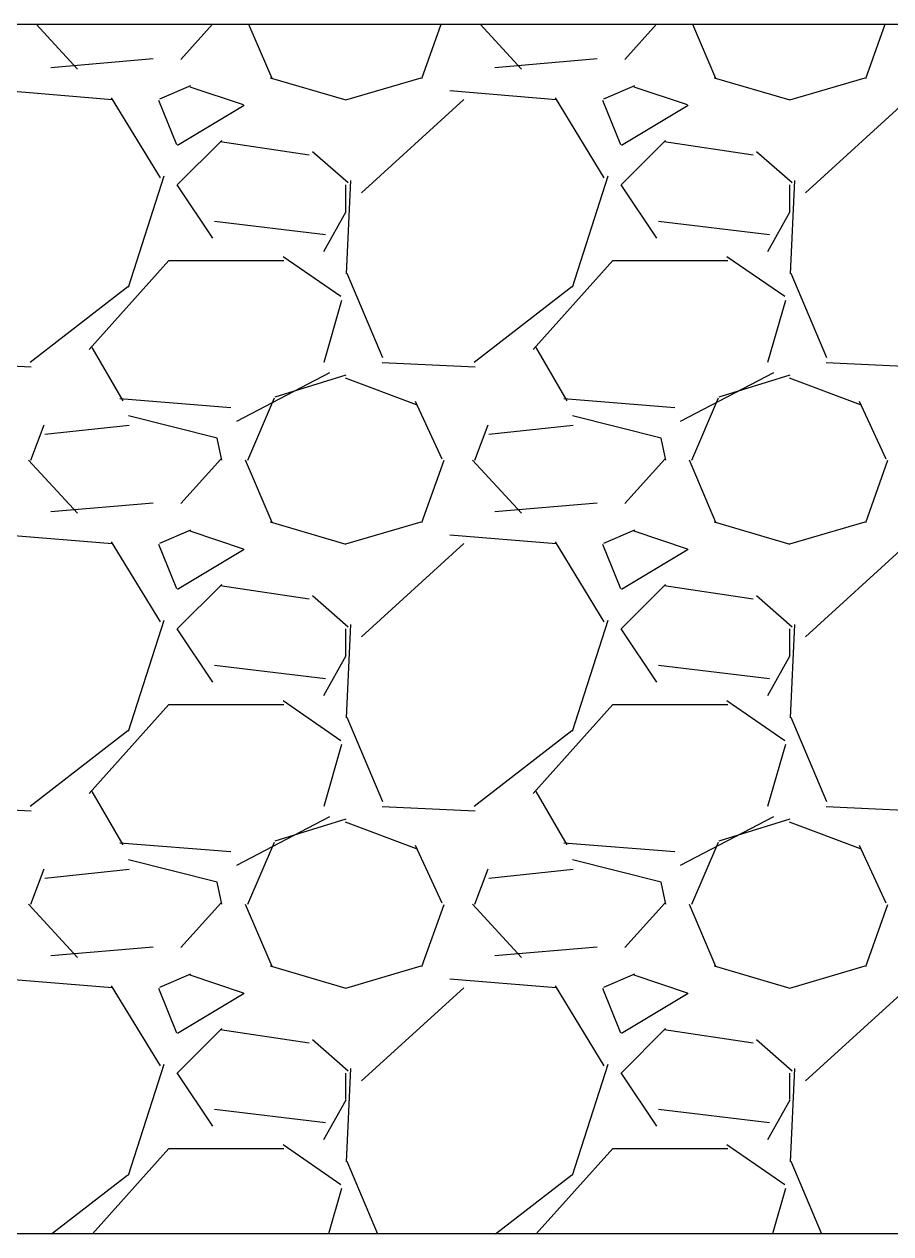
# Model space of a CAD drawing. Header units: millimetres. Extents: x 2762 to 3076, y 916 to 3305.
# Drawn here: x 2832.469 to 2832.965, y 3245.527 to 3246.219 of the extents above; entities that cross this region are included whole.
import ezdxf

# ---------------------------------------------------------------- set-up
doc = ezdxf.new("R2010")
doc.units = ezdxf.units.MM
doc.header["$LTSCALE"] = 2

msp = doc.modelspace()

# ---------------------------------------------------------------- linework, layer by layer
for p, q in [((2831.8296, 3246.21851), (2833.45649, 3246.21851)), ((2831.8296, 3246.21851), (2833.45649, 3246.21851)), ((2831.8296, 3246.21851), (2833.45649, 3246.21851)), ((2833.45649, 3245.5266), (2831.8296, 3245.5266)), ((2833.45649, 3245.5266), (2831.8296, 3245.5266)), ((2833.45649, 3245.5266), (2831.8296, 3245.5266))]:
    msp.add_line(p, q)
at = {"linetype": 'Continuous'}
for p, q in [((2832.49985, 3246.19274), (2832.47622, 3246.21851)), ((2832.49985, 3246.19274), (2832.47622, 3246.21851)), ((2832.49985, 3246.19274), (2832.47622, 3246.21851)), ((2832.57722, 3246.21851), (2832.55906, 3246.19833)), ((2832.57722, 3246.21851), (2832.55906, 3246.19833)), ((2832.57722, 3246.21851), (2832.55906, 3246.19833)), ((2832.59779, 3246.21851), (2832.611, 3246.18769)), ((2832.59779, 3246.21851), (2832.611, 3246.18769)), ((2832.59779, 3246.21851), (2832.611, 3246.18769)), ((2832.69689, 3246.18749), (2832.70797, 3246.21851)), ((2832.69689, 3246.18749), (2832.70797, 3246.21851)), ((2832.69689, 3246.18749), (2832.70797, 3246.21851)), ((2832.75385, 3246.19274), (2832.73022, 3246.21851)), ((2832.75385, 3246.19274), (2832.73022, 3246.21851)), ((2832.75385, 3246.19274), (2832.73022, 3246.21851)), ((2832.83122, 3246.21851), (2832.81306, 3246.19833)), ((2832.83122, 3246.21851), (2832.81306, 3246.19833)), ((2832.83122, 3246.21851), (2832.81306, 3246.19833)), ((2832.85179, 3246.21851), (2832.865, 3246.18769)), ((2832.85179, 3246.21851), (2832.865, 3246.18769)), ((2832.85179, 3246.21851), (2832.865, 3246.18769)), ((2832.95089, 3246.18749), (2832.96197, 3246.21851)), ((2832.95089, 3246.18749), (2832.96197, 3246.21851)), ((2832.95089, 3246.18749), (2832.96197, 3246.21851)), ((2832.54312, 3246.19861), (2832.4847, 3246.19353)), ((2832.54312, 3246.19861), (2832.4847, 3246.19353)), ((2832.54312, 3246.19861), (2832.4847, 3246.19353)), ((2832.79712, 3246.19861), (2832.7387, 3246.19353)), ((2832.79712, 3246.19861), (2832.7387, 3246.19353)), ((2832.79712, 3246.19861), (2832.7387, 3246.19353)), ((2832.61018, 3246.18787), (2832.65336, 3246.17517)), ((2832.61018, 3246.18787), (2832.65336, 3246.17517)), ((2832.61018, 3246.18787), (2832.65336, 3246.17517)), ((2832.65343, 3246.17519), (2832.69661, 3246.18789)), ((2832.65343, 3246.17519), (2832.69661, 3246.18789)), ((2832.65343, 3246.17519), (2832.69661, 3246.18789)), ((2832.86418, 3246.18787), (2832.90736, 3246.17517)), ((2832.86418, 3246.18787), (2832.90736, 3246.17517)), ((2832.86418, 3246.18787), (2832.90736, 3246.17517)), ((2832.90743, 3246.17519), (2832.95061, 3246.18789)), ((2832.90743, 3246.17519), (2832.95061, 3246.18789)), ((2832.90743, 3246.17519), (2832.95061, 3246.18789)), ((2832.51979, 3246.17523), (2832.45883, 3246.18031)), ((2832.51979, 3246.17523), (2832.45883, 3246.18031)), ((2832.51979, 3246.17523), (2832.45883, 3246.18031)), ((2832.56463, 3246.18316), (2832.54685, 3246.17554)), ((2832.56463, 3246.18316), (2832.54685, 3246.17554)), ((2832.56463, 3246.18316), (2832.54685, 3246.17554)), ((2832.5949, 3246.1723), (2832.56442, 3246.18246)), ((2832.5949, 3246.1723), (2832.56442, 3246.18246)), ((2832.5949, 3246.1723), (2832.56442, 3246.18246)), ((2832.77379, 3246.17523), (2832.71283, 3246.18031)), ((2832.77379, 3246.17523), (2832.71283, 3246.18031)), ((2832.77379, 3246.17523), (2832.71283, 3246.18031)), ((2832.81863, 3246.18316), (2832.80085, 3246.17554)), ((2832.81863, 3246.18316), (2832.80085, 3246.17554)), ((2832.81863, 3246.18316), (2832.80085, 3246.17554)), ((2832.8489, 3246.1723), (2832.81842, 3246.18246)), ((2832.8489, 3246.1723), (2832.81842, 3246.18246)), ((2832.8489, 3246.1723), (2832.81842, 3246.18246)), ((2832.54729, 3246.13063), (2832.51935, 3246.17635)), ((2832.54729, 3246.13063), (2832.51935, 3246.17635)), ((2832.54729, 3246.13063), (2832.51935, 3246.17635)), ((2832.54633, 3246.17505), (2832.55649, 3246.14965)), ((2832.54633, 3246.17505), (2832.55649, 3246.14965)), ((2832.54633, 3246.17505), (2832.55649, 3246.14965)), ((2832.55712, 3246.1494), (2832.59522, 3246.17226)), ((2832.55712, 3246.1494), (2832.59522, 3246.17226)), ((2832.55712, 3246.1494), (2832.59522, 3246.17226)), ((2832.72088, 3246.17537), (2832.66246, 3246.12203)), ((2832.72088, 3246.17537), (2832.66246, 3246.12203)), ((2832.72088, 3246.17537), (2832.66246, 3246.12203)), ((2832.80129, 3246.13063), (2832.77335, 3246.17635)), ((2832.80129, 3246.13063), (2832.77335, 3246.17635)), ((2832.80129, 3246.13063), (2832.77335, 3246.17635)), ((2832.80033, 3246.17505), (2832.81049, 3246.14965)), ((2832.80033, 3246.17505), (2832.81049, 3246.14965)), ((2832.80033, 3246.17505), (2832.81049, 3246.14965)), ((2832.81112, 3246.1494), (2832.84922, 3246.17226)), ((2832.81112, 3246.1494), (2832.84922, 3246.17226)), ((2832.81112, 3246.1494), (2832.84922, 3246.17226)), ((2832.97488, 3246.17537), (2832.91646, 3246.12203)), ((2832.97488, 3246.17537), (2832.91646, 3246.12203)), ((2832.97488, 3246.17537), (2832.91646, 3246.12203)), ((2832.58239, 3246.15198), (2832.55699, 3246.12658)), ((2832.58239, 3246.15198), (2832.55699, 3246.12658)), ((2832.58239, 3246.15198), (2832.55699, 3246.12658)), ((2832.6324, 3246.14363), (2832.5816, 3246.15125)), ((2832.6324, 3246.14363), (2832.5816, 3246.15125)), ((2832.6324, 3246.14363), (2832.5816, 3246.15125)), ((2832.83639, 3246.15198), (2832.81099, 3246.12658)), ((2832.83639, 3246.15198), (2832.81099, 3246.12658)), ((2832.83639, 3246.15198), (2832.81099, 3246.12658)), ((2832.8864, 3246.14363), (2832.8356, 3246.15125)), ((2832.8864, 3246.14363), (2832.8356, 3246.15125)), ((2832.8864, 3246.14363), (2832.8356, 3246.15125)), ((2832.65473, 3246.12769), (2832.63441, 3246.14547)), ((2832.65473, 3246.12769), (2832.63441, 3246.14547)), ((2832.65473, 3246.12769), (2832.63441, 3246.14547)), ((2832.90873, 3246.12769), (2832.88841, 3246.14547)), ((2832.90873, 3246.12769), (2832.88841, 3246.14547)), ((2832.90873, 3246.12769), (2832.88841, 3246.14547)), ((2832.52913, 3246.06818), (2832.54945, 3246.13168)), ((2832.52913, 3246.06818), (2832.54945, 3246.13168)), ((2832.52913, 3246.06818), (2832.54945, 3246.13168)), ((2832.78313, 3246.06818), (2832.80345, 3246.13168)), ((2832.78313, 3246.06818), (2832.80345, 3246.13168)), ((2832.78313, 3246.06818), (2832.80345, 3246.13168)), ((2832.55676, 3246.12663), (2832.57708, 3246.09615)), ((2832.55676, 3246.12663), (2832.57708, 3246.09615)), ((2832.55676, 3246.12663), (2832.57708, 3246.09615)), ((2832.65351, 3246.11134), (2832.65351, 3246.12658)), ((2832.65351, 3246.11134), (2832.65351, 3246.12658)), ((2832.65351, 3246.11134), (2832.65351, 3246.12658)), ((2832.65614, 3246.12907), (2832.6536, 3246.07573)), ((2832.65614, 3246.12907), (2832.6536, 3246.07573)), ((2832.65614, 3246.12907), (2832.6536, 3246.07573)), ((2832.81076, 3246.12663), (2832.83108, 3246.09615)), ((2832.81076, 3246.12663), (2832.83108, 3246.09615)), ((2832.81076, 3246.12663), (2832.83108, 3246.09615)), ((2832.90751, 3246.11134), (2832.90751, 3246.12658)), ((2832.90751, 3246.11134), (2832.90751, 3246.12658)), ((2832.90751, 3246.11134), (2832.90751, 3246.12658)), ((2832.91014, 3246.12907), (2832.9076, 3246.07573)), ((2832.91014, 3246.12907), (2832.9076, 3246.07573)), ((2832.91014, 3246.12907), (2832.9076, 3246.07573)), ((2832.6409, 3246.08846), (2832.6536, 3246.11132)), ((2832.6409, 3246.08846), (2832.6536, 3246.11132)), ((2832.6409, 3246.08846), (2832.6536, 3246.11132)), ((2832.8949, 3246.08846), (2832.9076, 3246.11132)), ((2832.8949, 3246.08846), (2832.9076, 3246.11132)), ((2832.8949, 3246.08846), (2832.9076, 3246.11132)), ((2832.57831, 3246.10587), (2832.64181, 3246.09825)), ((2832.57831, 3246.10587), (2832.64181, 3246.09825)), ((2832.57831, 3246.10587), (2832.64181, 3246.09825)), ((2832.83231, 3246.10587), (2832.89581, 3246.09825)), ((2832.83231, 3246.10587), (2832.89581, 3246.09825)), ((2832.83231, 3246.10587), (2832.89581, 3246.09825)), ((2832.50652, 3246.03251), (2832.55224, 3246.08331)), ((2832.50652, 3246.03251), (2832.55224, 3246.08331)), ((2832.50652, 3246.03251), (2832.55224, 3246.08331)), ((2832.55191, 3246.0834), (2832.61795, 3246.0834)), ((2832.55191, 3246.0834), (2832.61795, 3246.0834)), ((2832.55191, 3246.0834), (2832.61795, 3246.0834)), ((2832.61748, 3246.08572), (2832.6505, 3246.06286)), ((2832.61748, 3246.08572), (2832.6505, 3246.06286)), ((2832.61748, 3246.08572), (2832.6505, 3246.06286)), ((2832.76052, 3246.03251), (2832.80624, 3246.08331)), ((2832.76052, 3246.03251), (2832.80624, 3246.08331)), ((2832.76052, 3246.03251), (2832.80624, 3246.08331)), ((2832.80591, 3246.0834), (2832.87195, 3246.0834)), ((2832.80591, 3246.0834), (2832.87195, 3246.0834)), ((2832.80591, 3246.0834), (2832.87195, 3246.0834)), ((2832.87148, 3246.08572), (2832.9045, 3246.06286)), ((2832.87148, 3246.08572), (2832.9045, 3246.06286)), ((2832.87148, 3246.08572), (2832.9045, 3246.06286)), ((2832.65406, 3246.07607), (2832.67438, 3246.02781)), ((2832.65406, 3246.07607), (2832.67438, 3246.02781)), ((2832.65406, 3246.07607), (2832.67438, 3246.02781)), ((2832.90806, 3246.07607), (2832.92838, 3246.02781)), ((2832.90806, 3246.07607), (2832.92838, 3246.02781)), ((2832.90806, 3246.07607), (2832.92838, 3246.02781)), ((2832.47289, 3246.02523), (2832.52877, 3246.06841)), ((2832.47289, 3246.02523), (2832.52877, 3246.06841)), ((2832.47289, 3246.02523), (2832.52877, 3246.06841)), ((2832.72689, 3246.02523), (2832.78277, 3246.06841)), ((2832.72689, 3246.02523), (2832.78277, 3246.06841)), ((2832.72689, 3246.02523), (2832.78277, 3246.06841)), ((2832.6509, 3246.06055), (2832.64074, 3246.02499)), ((2832.6509, 3246.06055), (2832.64074, 3246.02499)), ((2832.6509, 3246.06055), (2832.64074, 3246.02499)), ((2832.9049, 3246.06055), (2832.89474, 3246.02499)), ((2832.9049, 3246.06055), (2832.89474, 3246.02499)), ((2832.9049, 3246.06055), (2832.89474, 3246.02499)), ((2832.526, 3246.00314), (2832.50822, 3246.03362)), ((2832.526, 3246.00314), (2832.50822, 3246.03362)), ((2832.526, 3246.00314), (2832.50822, 3246.03362)), ((2832.78, 3246.00314), (2832.76222, 3246.03362)), ((2832.78, 3246.00314), (2832.76222, 3246.03362)), ((2832.78, 3246.00314), (2832.76222, 3246.03362)), ((2832.42013, 3246.02504), (2832.47347, 3246.0225)), ((2832.42013, 3246.02504), (2832.47347, 3246.0225)), ((2832.42013, 3246.02504), (2832.47347, 3246.0225)), ((2832.64412, 3246.01915), (2832.59078, 3245.99121)), ((2832.64412, 3246.01915), (2832.59078, 3245.99121)), ((2832.64412, 3246.01915), (2832.59078, 3245.99121)), ((2832.67413, 3246.02504), (2832.72747, 3246.0225)), ((2832.67413, 3246.02504), (2832.72747, 3246.0225)), ((2832.67413, 3246.02504), (2832.72747, 3246.0225)), ((2832.89812, 3246.01915), (2832.84478, 3245.99121)), ((2832.89812, 3246.01915), (2832.84478, 3245.99121)), ((2832.89812, 3246.01915), (2832.84478, 3245.99121)), ((2832.92813, 3246.02504), (2832.98147, 3246.0225)), ((2832.92813, 3246.02504), (2832.98147, 3246.0225)), ((2832.92813, 3246.02504), (2832.98147, 3246.0225)), ((2832.613, 3246.00531), (2832.65364, 3246.01801)), ((2832.613, 3246.00531), (2832.65364, 3246.01801)), ((2832.613, 3246.00531), (2832.65364, 3246.01801)), ((2832.6531, 3246.01628), (2832.69374, 3246.00104)), ((2832.6531, 3246.01628), (2832.69374, 3246.00104)), ((2832.6531, 3246.01628), (2832.69374, 3246.00104)), ((2832.867, 3246.00531), (2832.90764, 3246.01801)), ((2832.867, 3246.00531), (2832.90764, 3246.01801)), ((2832.867, 3246.00531), (2832.90764, 3246.01801)), ((2832.9071, 3246.01628), (2832.94774, 3246.00104)), ((2832.9071, 3246.01628), (2832.94774, 3246.00104)), ((2832.9071, 3246.01628), (2832.94774, 3246.00104)), ((2832.58761, 3245.99905), (2832.52411, 3246.00413)), ((2832.58761, 3245.99905), (2832.52411, 3246.00413)), ((2832.58761, 3245.99905), (2832.52411, 3246.00413)), ((2832.59744, 3245.96913), (2832.61268, 3246.00469)), ((2832.59744, 3245.96913), (2832.61268, 3246.00469)), ((2832.59744, 3245.96913), (2832.61268, 3246.00469)), ((2832.69316, 3246.00286), (2832.7084, 3245.96984)), ((2832.69316, 3246.00286), (2832.7084, 3245.96984)), ((2832.69316, 3246.00286), (2832.7084, 3245.96984)), ((2832.84161, 3245.99905), (2832.77811, 3246.00413)), ((2832.84161, 3245.99905), (2832.77811, 3246.00413)), ((2832.84161, 3245.99905), (2832.77811, 3246.00413)), ((2832.85144, 3245.96913), (2832.86668, 3246.00469)), ((2832.85144, 3245.96913), (2832.86668, 3246.00469)), ((2832.85144, 3245.96913), (2832.86668, 3246.00469)), ((2832.94716, 3246.00286), (2832.9624, 3245.96984)), ((2832.94716, 3246.00286), (2832.9624, 3245.96984)), ((2832.94716, 3246.00286), (2832.9624, 3245.96984)), ((2832.57984, 3245.98174), (2832.52904, 3245.99444)), ((2832.57984, 3245.98174), (2832.52904, 3245.99444)), ((2832.57984, 3245.98174), (2832.52904, 3245.99444)), ((2832.83384, 3245.98174), (2832.78304, 3245.99444)), ((2832.83384, 3245.98174), (2832.78304, 3245.99444)), ((2832.83384, 3245.98174), (2832.78304, 3245.99444)), ((2832.4732, 3245.96909), (2832.48082, 3245.98941)), ((2832.4732, 3245.96909), (2832.48082, 3245.98941)), ((2832.4732, 3245.96909), (2832.48082, 3245.98941)), ((2832.52948, 3245.98891), (2832.48122, 3245.98383)), ((2832.52948, 3245.98891), (2832.48122, 3245.98383)), ((2832.52948, 3245.98891), (2832.48122, 3245.98383)), ((2832.7272, 3245.96909), (2832.73482, 3245.98941)), ((2832.7272, 3245.96909), (2832.73482, 3245.98941)), ((2832.7272, 3245.96909), (2832.73482, 3245.98941)), ((2832.78348, 3245.98891), (2832.73522, 3245.98383)), ((2832.78348, 3245.98891), (2832.73522, 3245.98383)), ((2832.78348, 3245.98891), (2832.73522, 3245.98383)), ((2832.5824, 3245.9691), (2832.57986, 3245.9818)), ((2832.5824, 3245.9691), (2832.57986, 3245.9818)), ((2832.5824, 3245.9691), (2832.57986, 3245.9818)), ((2832.8364, 3245.9691), (2832.83386, 3245.9818)), ((2832.8364, 3245.9691), (2832.83386, 3245.9818)), ((2832.8364, 3245.9691), (2832.83386, 3245.9818)), ((2832.49985, 3245.93874), (2832.47191, 3245.96922)), ((2832.49985, 3245.93874), (2832.47191, 3245.96922)), ((2832.49985, 3245.93874), (2832.47191, 3245.96922)), ((2832.58192, 3245.96973), (2832.55906, 3245.94433)), ((2832.58192, 3245.96973), (2832.55906, 3245.94433)), ((2832.58192, 3245.96973), (2832.55906, 3245.94433)), ((2832.59576, 3245.96925), (2832.611, 3245.93369)), ((2832.59576, 3245.96925), (2832.611, 3245.93369)), ((2832.59576, 3245.96925), (2832.611, 3245.93369)), ((2832.69689, 3245.93349), (2832.70959, 3245.96905)), ((2832.69689, 3245.93349), (2832.70959, 3245.96905)), ((2832.69689, 3245.93349), (2832.70959, 3245.96905)), ((2832.75385, 3245.93874), (2832.72591, 3245.96922)), ((2832.75385, 3245.93874), (2832.72591, 3245.96922)), ((2832.75385, 3245.93874), (2832.72591, 3245.96922)), ((2832.83592, 3245.96973), (2832.81306, 3245.94433)), ((2832.83592, 3245.96973), (2832.81306, 3245.94433)), ((2832.83592, 3245.96973), (2832.81306, 3245.94433)), ((2832.84976, 3245.96925), (2832.865, 3245.93369)), ((2832.84976, 3245.96925), (2832.865, 3245.93369)), ((2832.84976, 3245.96925), (2832.865, 3245.93369)), ((2832.95089, 3245.93349), (2832.96359, 3245.96905)), ((2832.95089, 3245.93349), (2832.96359, 3245.96905)), ((2832.95089, 3245.93349), (2832.96359, 3245.96905)), ((2832.54312, 3245.94461), (2832.4847, 3245.93953)), ((2832.54312, 3245.94461), (2832.4847, 3245.93953)), ((2832.54312, 3245.94461), (2832.4847, 3245.93953)), ((2832.79712, 3245.94461), (2832.7387, 3245.93953)), ((2832.79712, 3245.94461), (2832.7387, 3245.93953)), ((2832.79712, 3245.94461), (2832.7387, 3245.93953)), ((2832.56463, 3245.92916), (2832.54685, 3245.92154)), ((2832.56463, 3245.92916), (2832.54685, 3245.92154)), ((2832.56463, 3245.92916), (2832.54685, 3245.92154)), ((2832.61018, 3245.93387), (2832.65336, 3245.92117)), ((2832.61018, 3245.93387), (2832.65336, 3245.92117)), ((2832.61018, 3245.93387), (2832.65336, 3245.92117)), ((2832.65343, 3245.92119), (2832.69661, 3245.93389)), ((2832.65343, 3245.92119), (2832.69661, 3245.93389)), ((2832.65343, 3245.92119), (2832.69661, 3245.93389)), ((2832.81863, 3245.92916), (2832.80085, 3245.92154)), ((2832.81863, 3245.92916), (2832.80085, 3245.92154)), ((2832.81863, 3245.92916), (2832.80085, 3245.92154)), ((2832.86418, 3245.93387), (2832.90736, 3245.92117)), ((2832.86418, 3245.93387), (2832.90736, 3245.92117)), ((2832.86418, 3245.93387), (2832.90736, 3245.92117)), ((2832.90743, 3245.92119), (2832.95061, 3245.93389)), ((2832.90743, 3245.92119), (2832.95061, 3245.93389)), ((2832.90743, 3245.92119), (2832.95061, 3245.93389)), ((2832.51979, 3245.92123), (2832.45883, 3245.92631)), ((2832.51979, 3245.92123), (2832.45883, 3245.92631)), ((2832.51979, 3245.92123), (2832.45883, 3245.92631)), ((2832.54729, 3245.87663), (2832.51935, 3245.92235)), ((2832.54729, 3245.87663), (2832.51935, 3245.92235)), ((2832.54729, 3245.87663), (2832.51935, 3245.92235)), ((2832.5949, 3245.9183), (2832.56442, 3245.92846)), ((2832.5949, 3245.9183), (2832.56442, 3245.92846)), ((2832.5949, 3245.9183), (2832.56442, 3245.92846)), ((2832.77379, 3245.92123), (2832.71283, 3245.92631)), ((2832.77379, 3245.92123), (2832.71283, 3245.92631)), ((2832.77379, 3245.92123), (2832.71283, 3245.92631)), ((2832.80129, 3245.87663), (2832.77335, 3245.92235)), ((2832.80129, 3245.87663), (2832.77335, 3245.92235)), ((2832.80129, 3245.87663), (2832.77335, 3245.92235)), ((2832.8489, 3245.9183), (2832.81842, 3245.92846)), ((2832.8489, 3245.9183), (2832.81842, 3245.92846)), ((2832.8489, 3245.9183), (2832.81842, 3245.92846)), ((2832.54633, 3245.92105), (2832.55649, 3245.89565)), ((2832.54633, 3245.92105), (2832.55649, 3245.89565)), ((2832.54633, 3245.92105), (2832.55649, 3245.89565)), ((2832.55712, 3245.8954), (2832.59522, 3245.91826)), ((2832.55712, 3245.8954), (2832.59522, 3245.91826)), ((2832.55712, 3245.8954), (2832.59522, 3245.91826)), ((2832.72088, 3245.92137), (2832.66246, 3245.86803)), ((2832.72088, 3245.92137), (2832.66246, 3245.86803)), ((2832.72088, 3245.92137), (2832.66246, 3245.86803)), ((2832.80033, 3245.92105), (2832.81049, 3245.89565)), ((2832.80033, 3245.92105), (2832.81049, 3245.89565)), ((2832.80033, 3245.92105), (2832.81049, 3245.89565)), ((2832.81112, 3245.8954), (2832.84922, 3245.91826)), ((2832.81112, 3245.8954), (2832.84922, 3245.91826)), ((2832.81112, 3245.8954), (2832.84922, 3245.91826)), ((2832.97488, 3245.92137), (2832.91646, 3245.86803)), ((2832.97488, 3245.92137), (2832.91646, 3245.86803)), ((2832.97488, 3245.92137), (2832.91646, 3245.86803)), ((2832.58239, 3245.89798), (2832.55699, 3245.87258)), ((2832.58239, 3245.89798), (2832.55699, 3245.87258)), ((2832.58239, 3245.89798), (2832.55699, 3245.87258)), ((2832.6324, 3245.88963), (2832.58161, 3245.89725)), ((2832.6324, 3245.88963), (2832.58161, 3245.89725)), ((2832.6324, 3245.88963), (2832.58161, 3245.89725)), ((2832.83639, 3245.89798), (2832.81099, 3245.87258)), ((2832.83639, 3245.89798), (2832.81099, 3245.87258)), ((2832.83639, 3245.89798), (2832.81099, 3245.87258)), ((2832.8864, 3245.88963), (2832.8356, 3245.89725)), ((2832.8864, 3245.88963), (2832.8356, 3245.89725)), ((2832.8864, 3245.88963), (2832.8356, 3245.89725)), ((2832.65473, 3245.87369), (2832.63441, 3245.89147)), ((2832.65473, 3245.87369), (2832.63441, 3245.89147)), ((2832.65473, 3245.87369), (2832.63441, 3245.89147)), ((2832.90873, 3245.87369), (2832.88841, 3245.89147)), ((2832.90873, 3245.87369), (2832.88841, 3245.89147)), ((2832.90873, 3245.87369), (2832.88841, 3245.89147)), ((2832.52913, 3245.81418), (2832.54945, 3245.87768)), ((2832.52913, 3245.81418), (2832.54945, 3245.87768)), ((2832.52913, 3245.81418), (2832.54945, 3245.87768)), ((2832.65614, 3245.87507), (2832.6536, 3245.82173)), ((2832.65614, 3245.87507), (2832.6536, 3245.82173)), ((2832.65614, 3245.87507), (2832.6536, 3245.82173)), ((2832.78313, 3245.81418), (2832.80345, 3245.87768)), ((2832.78313, 3245.81418), (2832.80345, 3245.87768)), ((2832.78313, 3245.81418), (2832.80345, 3245.87768)), ((2832.91014, 3245.87507), (2832.9076, 3245.82173)), ((2832.91014, 3245.87507), (2832.9076, 3245.82173)), ((2832.91014, 3245.87507), (2832.9076, 3245.82173)), ((2832.55676, 3245.87263), (2832.57708, 3245.84215)), ((2832.55676, 3245.87263), (2832.57708, 3245.84215)), ((2832.55676, 3245.87263), (2832.57708, 3245.84215)), ((2832.65351, 3245.85734), (2832.65351, 3245.87258)), ((2832.65351, 3245.85734), (2832.65351, 3245.87258)), ((2832.65351, 3245.85734), (2832.65351, 3245.87258)), ((2832.81076, 3245.87263), (2832.83108, 3245.84215)), ((2832.81076, 3245.87263), (2832.83108, 3245.84215)), ((2832.81076, 3245.87263), (2832.83108, 3245.84215)), ((2832.90751, 3245.85734), (2832.90751, 3245.87258)), ((2832.90751, 3245.85734), (2832.90751, 3245.87258)), ((2832.90751, 3245.85734), (2832.90751, 3245.87258)), ((2832.6409, 3245.83446), (2832.6536, 3245.85732)), ((2832.6409, 3245.83446), (2832.6536, 3245.85732)), ((2832.6409, 3245.83446), (2832.6536, 3245.85732)), ((2832.8949, 3245.83446), (2832.9076, 3245.85732)), ((2832.8949, 3245.83446), (2832.9076, 3245.85732)), ((2832.8949, 3245.83446), (2832.9076, 3245.85732)), ((2832.57831, 3245.85187), (2832.64181, 3245.84425)), ((2832.57831, 3245.85187), (2832.64181, 3245.84425)), ((2832.57831, 3245.85187), (2832.64181, 3245.84425)), ((2832.83231, 3245.85187), (2832.89581, 3245.84425)), ((2832.83231, 3245.85187), (2832.89581, 3245.84425)), ((2832.83231, 3245.85187), (2832.89581, 3245.84425)), ((2832.50652, 3245.77851), (2832.55224, 3245.82931)), ((2832.50652, 3245.77851), (2832.55224, 3245.82931)), ((2832.50652, 3245.77851), (2832.55224, 3245.82931)), ((2832.55191, 3245.8294), (2832.61795, 3245.8294)), ((2832.55191, 3245.8294), (2832.61795, 3245.8294)), ((2832.55191, 3245.8294), (2832.61795, 3245.8294)), ((2832.61748, 3245.83172), (2832.6505, 3245.80886)), ((2832.61748, 3245.83172), (2832.6505, 3245.80886)), ((2832.61748, 3245.83172), (2832.6505, 3245.80886)), ((2832.76052, 3245.77851), (2832.80624, 3245.82931)), ((2832.76052, 3245.77851), (2832.80624, 3245.82931)), ((2832.76052, 3245.77851), (2832.80624, 3245.82931)), ((2832.80591, 3245.8294), (2832.87195, 3245.8294)), ((2832.80591, 3245.8294), (2832.87195, 3245.8294)), ((2832.80591, 3245.8294), (2832.87195, 3245.8294)), ((2832.87148, 3245.83172), (2832.9045, 3245.80886)), ((2832.87148, 3245.83172), (2832.9045, 3245.80886)), ((2832.87148, 3245.83172), (2832.9045, 3245.80886)), ((2832.65406, 3245.82207), (2832.67438, 3245.77381)), ((2832.65406, 3245.82207), (2832.67438, 3245.77381)), ((2832.65406, 3245.82207), (2832.67438, 3245.77381)), ((2832.90806, 3245.82207), (2832.92838, 3245.77381)), ((2832.90806, 3245.82207), (2832.92838, 3245.77381)), ((2832.90806, 3245.82207), (2832.92838, 3245.77381)), ((2832.47289, 3245.77123), (2832.52877, 3245.81441)), ((2832.47289, 3245.77123), (2832.52877, 3245.81441)), ((2832.47289, 3245.77123), (2832.52877, 3245.81441)), ((2832.72689, 3245.77123), (2832.78277, 3245.81441)), ((2832.72689, 3245.77123), (2832.78277, 3245.81441)), ((2832.72689, 3245.77123), (2832.78277, 3245.81441)), ((2832.6509, 3245.80655), (2832.64074, 3245.77099)), ((2832.6509, 3245.80655), (2832.64074, 3245.77099)), ((2832.6509, 3245.80655), (2832.64074, 3245.77099)), ((2832.9049, 3245.80655), (2832.89474, 3245.77099)), ((2832.9049, 3245.80655), (2832.89474, 3245.77099)), ((2832.9049, 3245.80655), (2832.89474, 3245.77099)), ((2832.526, 3245.74914), (2832.50822, 3245.77962)), ((2832.526, 3245.74914), (2832.50822, 3245.77962)), ((2832.78, 3245.74914), (2832.76222, 3245.77962)), ((2832.78, 3245.74914), (2832.76222, 3245.77962)), ((2832.78, 3245.74914), (2832.76222, 3245.77962)), ((2832.42013, 3245.77104), (2832.47347, 3245.7685)), ((2832.42013, 3245.77104), (2832.47347, 3245.7685)), ((2832.67413, 3245.77104), (2832.72747, 3245.7685)), ((2832.67413, 3245.77104), (2832.72747, 3245.7685)), ((2832.67413, 3245.77104), (2832.72747, 3245.7685)), ((2832.92813, 3245.77104), (2832.98147, 3245.7685)), ((2832.92813, 3245.77104), (2832.98147, 3245.7685)), ((2832.92813, 3245.77104), (2832.98147, 3245.7685)), ((2832.64412, 3245.76515), (2832.59078, 3245.73721)), ((2832.64412, 3245.76515), (2832.59078, 3245.73721)), ((2832.64412, 3245.76515), (2832.59078, 3245.73721)), ((2832.613, 3245.75131), (2832.65364, 3245.76401)), ((2832.613, 3245.75131), (2832.65364, 3245.76401)), ((2832.613, 3245.75131), (2832.65364, 3245.76401)), ((2832.89812, 3245.76515), (2832.84478, 3245.73721)), ((2832.89812, 3245.76515), (2832.84478, 3245.73721)), ((2832.89812, 3245.76515), (2832.84478, 3245.73721)), ((2832.867, 3245.75131), (2832.90764, 3245.76401)), ((2832.867, 3245.75131), (2832.90764, 3245.76401)), ((2832.867, 3245.75131), (2832.90764, 3245.76401)), ((2832.6531, 3245.76228), (2832.69374, 3245.74704)), ((2832.6531, 3245.76228), (2832.69374, 3245.74704)), ((2832.6531, 3245.76228), (2832.69374, 3245.74704)), ((2832.9071, 3245.76228), (2832.94774, 3245.74704)), ((2832.9071, 3245.76228), (2832.94774, 3245.74704)), ((2832.9071, 3245.76228), (2832.94774, 3245.74704)), ((2832.58761, 3245.74505), (2832.52411, 3245.75013)), ((2832.58761, 3245.74505), (2832.52411, 3245.75013)), ((2832.58761, 3245.74505), (2832.52411, 3245.75013)), ((2832.59744, 3245.71513), (2832.61268, 3245.75069)), ((2832.59744, 3245.71513), (2832.61268, 3245.75069)), ((2832.59744, 3245.71513), (2832.61268, 3245.75069)), ((2832.69316, 3245.74886), (2832.7084, 3245.71584)), ((2832.69316, 3245.74886), (2832.7084, 3245.71584)), ((2832.69316, 3245.74886), (2832.7084, 3245.71584)), ((2832.84161, 3245.74505), (2832.77811, 3245.75013)), ((2832.84161, 3245.74505), (2832.77811, 3245.75013)), ((2832.84161, 3245.74505), (2832.77811, 3245.75013)), ((2832.85144, 3245.71513), (2832.86668, 3245.75069)), ((2832.85144, 3245.71513), (2832.86668, 3245.75069)), ((2832.85144, 3245.71513), (2832.86668, 3245.75069)), ((2832.94716, 3245.74886), (2832.9624, 3245.71584)), ((2832.94716, 3245.74886), (2832.9624, 3245.71584)), ((2832.94716, 3245.74886), (2832.9624, 3245.71584)), ((2832.4732, 3245.71509), (2832.48082, 3245.73541)), ((2832.4732, 3245.71509), (2832.48082, 3245.73541)), ((2832.57984, 3245.72774), (2832.52904, 3245.74044)), ((2832.57984, 3245.72774), (2832.52904, 3245.74044)), ((2832.57984, 3245.72774), (2832.52904, 3245.74044)), ((2832.7272, 3245.71509), (2832.73482, 3245.73541)), ((2832.7272, 3245.71509), (2832.73482, 3245.73541)), ((2832.7272, 3245.71509), (2832.73482, 3245.73541)), ((2832.83384, 3245.72774), (2832.78304, 3245.74044)), ((2832.83384, 3245.72774), (2832.78304, 3245.74044)), ((2832.83384, 3245.72774), (2832.78304, 3245.74044)), ((2832.52948, 3245.73491), (2832.48122, 3245.72983)), ((2832.52948, 3245.73491), (2832.48122, 3245.72983)), ((2832.78348, 3245.73491), (2832.73522, 3245.72983)), ((2832.78348, 3245.73491), (2832.73522, 3245.72983)), ((2832.78348, 3245.73491), (2832.73522, 3245.72983)), ((2832.5824, 3245.7151), (2832.57986, 3245.7278)), ((2832.5824, 3245.7151), (2832.57986, 3245.7278)), ((2832.5824, 3245.7151), (2832.57986, 3245.7278)), ((2832.8364, 3245.7151), (2832.83386, 3245.7278)), ((2832.8364, 3245.7151), (2832.83386, 3245.7278)), ((2832.8364, 3245.7151), (2832.83386, 3245.7278)), ((2832.49985, 3245.68474), (2832.47191, 3245.71522)), ((2832.49985, 3245.68474), (2832.47191, 3245.71522)), ((2832.58192, 3245.71573), (2832.55906, 3245.69033)), ((2832.58192, 3245.71573), (2832.55906, 3245.69033)), ((2832.59576, 3245.71525), (2832.611, 3245.67969)), ((2832.59576, 3245.71525), (2832.611, 3245.67969)), ((2832.59576, 3245.71525), (2832.611, 3245.67969)), ((2832.69689, 3245.67949), (2832.70959, 3245.71505)), ((2832.69689, 3245.67949), (2832.70959, 3245.71505)), ((2832.69689, 3245.67949), (2832.70959, 3245.71505)), ((2832.75385, 3245.68474), (2832.72591, 3245.71522)), ((2832.75385, 3245.68474), (2832.72591, 3245.71522)), ((2832.75385, 3245.68474), (2832.72591, 3245.71522)), ((2832.83592, 3245.71573), (2832.81306, 3245.69033)), ((2832.83592, 3245.71573), (2832.81306, 3245.69033)), ((2832.83592, 3245.71573), (2832.81306, 3245.69033)), ((2832.84976, 3245.71525), (2832.865, 3245.67969)), ((2832.84976, 3245.71525), (2832.865, 3245.67969)), ((2832.84976, 3245.71525), (2832.865, 3245.67969)), ((2832.95089, 3245.67949), (2832.96359, 3245.71505)), ((2832.95089, 3245.67949), (2832.96359, 3245.71505)), ((2832.95089, 3245.67949), (2832.96359, 3245.71505)), ((2832.54312, 3245.69061), (2832.4847, 3245.68553)), ((2832.54312, 3245.69061), (2832.4847, 3245.68553)), ((2832.79712, 3245.69061), (2832.7387, 3245.68553)), ((2832.79712, 3245.69061), (2832.7387, 3245.68553)), ((2832.79712, 3245.69061), (2832.7387, 3245.68553)), ((2832.61018, 3245.67987), (2832.65336, 3245.66717)), ((2832.61018, 3245.67987), (2832.65336, 3245.66717)), ((2832.61018, 3245.67987), (2832.65336, 3245.66717)), ((2832.65343, 3245.66719), (2832.69661, 3245.67989)), ((2832.65343, 3245.66719), (2832.69661, 3245.67989)), ((2832.65343, 3245.66719), (2832.69661, 3245.67989)), ((2832.86418, 3245.67987), (2832.90736, 3245.66717)), ((2832.86418, 3245.67987), (2832.90736, 3245.66717)), ((2832.86418, 3245.67987), (2832.90736, 3245.66717)), ((2832.90743, 3245.66719), (2832.95061, 3245.67989)), ((2832.90743, 3245.66719), (2832.95061, 3245.67989)), ((2832.90743, 3245.66719), (2832.95061, 3245.67989)), ((2832.56463, 3245.67516), (2832.54685, 3245.66754)), ((2832.56463, 3245.67516), (2832.54685, 3245.66754)), ((2832.5949, 3245.6643), (2832.56442, 3245.67446)), ((2832.5949, 3245.6643), (2832.56442, 3245.67446)), ((2832.81863, 3245.67516), (2832.80085, 3245.66754)), ((2832.81863, 3245.67516), (2832.80085, 3245.66754)), ((2832.81863, 3245.67516), (2832.80085, 3245.66754)), ((2832.8489, 3245.6643), (2832.81842, 3245.67446)), ((2832.8489, 3245.6643), (2832.81842, 3245.67446)), ((2832.8489, 3245.6643), (2832.81842, 3245.67446)), ((2832.51979, 3245.66723), (2832.45883, 3245.67231)), ((2832.51979, 3245.66723), (2832.45883, 3245.67231)), ((2832.54729, 3245.62263), (2832.51935, 3245.66835)), ((2832.54729, 3245.62263), (2832.51935, 3245.66835)), ((2832.54633, 3245.66705), (2832.55649, 3245.64165)), ((2832.54633, 3245.66705), (2832.55649, 3245.64165)), ((2832.72088, 3245.66737), (2832.66246, 3245.61403)), ((2832.72088, 3245.66737), (2832.66246, 3245.61403)), ((2832.72088, 3245.66737), (2832.66246, 3245.61403)), ((2832.77379, 3245.66723), (2832.71283, 3245.67231)), ((2832.77379, 3245.66723), (2832.71283, 3245.67231)), ((2832.77379, 3245.66723), (2832.71283, 3245.67231)), ((2832.80129, 3245.62263), (2832.77335, 3245.66835)), ((2832.80129, 3245.62263), (2832.77335, 3245.66835)), ((2832.80129, 3245.62263), (2832.77335, 3245.66835)), ((2832.80033, 3245.66705), (2832.81049, 3245.64165)), ((2832.80033, 3245.66705), (2832.81049, 3245.64165)), ((2832.80033, 3245.66705), (2832.81049, 3245.64165)), ((2832.97488, 3245.66737), (2832.91646, 3245.61403)), ((2832.97488, 3245.66737), (2832.91646, 3245.61403)), ((2832.97488, 3245.66737), (2832.91646, 3245.61403)), ((2832.55712, 3245.6414), (2832.59522, 3245.66426)), ((2832.55712, 3245.6414), (2832.59522, 3245.66426)), ((2832.81112, 3245.6414), (2832.84922, 3245.66426)), ((2832.81112, 3245.6414), (2832.84922, 3245.66426)), ((2832.81112, 3245.6414), (2832.84922, 3245.66426)), ((2832.58239, 3245.64398), (2832.55699, 3245.61858)), ((2832.58239, 3245.64398), (2832.55699, 3245.61858)), ((2832.6324, 3245.63563), (2832.58161, 3245.64325)), ((2832.6324, 3245.63563), (2832.58161, 3245.64325)), ((2832.83639, 3245.64398), (2832.81099, 3245.61858)), ((2832.83639, 3245.64398), (2832.81099, 3245.61858)), ((2832.83639, 3245.64398), (2832.81099, 3245.61858)), ((2832.8864, 3245.63563), (2832.8356, 3245.64325)), ((2832.8864, 3245.63563), (2832.8356, 3245.64325)), ((2832.8864, 3245.63563), (2832.8356, 3245.64325)), ((2832.65473, 3245.61969), (2832.63441, 3245.63747)), ((2832.65473, 3245.61969), (2832.63441, 3245.63747)), ((2832.90873, 3245.61969), (2832.88841, 3245.63747)), ((2832.90873, 3245.61969), (2832.88841, 3245.63747)), ((2832.90873, 3245.61969), (2832.88841, 3245.63747)), ((2832.52913, 3245.56018), (2832.54945, 3245.62368)), ((2832.52913, 3245.56018), (2832.54945, 3245.62368)), ((2832.55676, 3245.61863), (2832.57708, 3245.58815)), ((2832.55676, 3245.61863), (2832.57708, 3245.58815)), ((2832.65351, 3245.60334), (2832.65351, 3245.61858)), ((2832.65351, 3245.60334), (2832.65351, 3245.61858)), ((2832.65614, 3245.62107), (2832.6536, 3245.56773)), ((2832.65614, 3245.62107), (2832.6536, 3245.56773)), ((2832.78313, 3245.56018), (2832.80345, 3245.62368)), ((2832.78313, 3245.56018), (2832.80345, 3245.62368)), ((2832.78313, 3245.56018), (2832.80345, 3245.62368)), ((2832.81076, 3245.61863), (2832.83108, 3245.58815)), ((2832.81076, 3245.61863), (2832.83108, 3245.58815)), ((2832.81076, 3245.61863), (2832.83108, 3245.58815)), ((2832.90751, 3245.60334), (2832.90751, 3245.61858)), ((2832.90751, 3245.60334), (2832.90751, 3245.61858)), ((2832.90751, 3245.60334), (2832.90751, 3245.61858)), ((2832.91014, 3245.62107), (2832.9076, 3245.56773)), ((2832.91014, 3245.62107), (2832.9076, 3245.56773)), ((2832.91014, 3245.62107), (2832.9076, 3245.56773)), ((2832.57831, 3245.59787), (2832.64181, 3245.59025)), ((2832.57831, 3245.59787), (2832.64181, 3245.59025)), ((2832.6409, 3245.58046), (2832.6536, 3245.60332)), ((2832.6409, 3245.58046), (2832.6536, 3245.60332)), ((2832.83231, 3245.59787), (2832.89581, 3245.59025)), ((2832.83231, 3245.59787), (2832.89581, 3245.59025)), ((2832.83231, 3245.59787), (2832.89581, 3245.59025)), ((2832.8949, 3245.58046), (2832.9076, 3245.60332)), ((2832.8949, 3245.58046), (2832.9076, 3245.60332)), ((2832.8949, 3245.58046), (2832.9076, 3245.60332)), ((2832.61748, 3245.57772), (2832.6505, 3245.55486)), ((2832.61748, 3245.57772), (2832.6505, 3245.55486)), ((2832.87148, 3245.57772), (2832.9045, 3245.55486)), ((2832.87148, 3245.57772), (2832.9045, 3245.55486)), ((2832.87148, 3245.57772), (2832.9045, 3245.55486)), ((2832.5084, 3245.5266), (2832.55224, 3245.57531)), ((2832.5084, 3245.5266), (2832.55224, 3245.57531)), ((2832.55191, 3245.5754), (2832.61795, 3245.5754)), ((2832.55191, 3245.5754), (2832.61795, 3245.5754)), ((2832.7624, 3245.5266), (2832.80624, 3245.57531)), ((2832.7624, 3245.5266), (2832.80624, 3245.57531)), ((2832.7624, 3245.5266), (2832.80624, 3245.57531)), ((2832.80591, 3245.5754), (2832.87195, 3245.5754)), ((2832.80591, 3245.5754), (2832.87195, 3245.5754)), ((2832.80591, 3245.5754), (2832.87195, 3245.5754)), ((2832.65406, 3245.56807), (2832.67152, 3245.5266)), ((2832.65406, 3245.56807), (2832.67152, 3245.5266)), ((2832.90806, 3245.56807), (2832.92552, 3245.5266)), ((2832.90806, 3245.56807), (2832.92552, 3245.5266)), ((2832.90806, 3245.56807), (2832.92552, 3245.5266)), ((2832.48502, 3245.5266), (2832.52877, 3245.56041)), ((2832.48502, 3245.5266), (2832.52877, 3245.56041)), ((2832.73902, 3245.5266), (2832.78277, 3245.56041)), ((2832.73902, 3245.5266), (2832.78277, 3245.56041)), ((2832.73902, 3245.5266), (2832.78277, 3245.56041)), ((2832.6509, 3245.55255), (2832.64348, 3245.5266)), ((2832.6509, 3245.55255), (2832.64348, 3245.5266)), ((2832.9049, 3245.55255), (2832.89748, 3245.5266)), ((2832.9049, 3245.55255), (2832.89748, 3245.5266)), ((2832.9049, 3245.55255), (2832.89748, 3245.5266))]:
    msp.add_line(p, q, dxfattribs=at)

doc.saveas('drawing.dxf')
